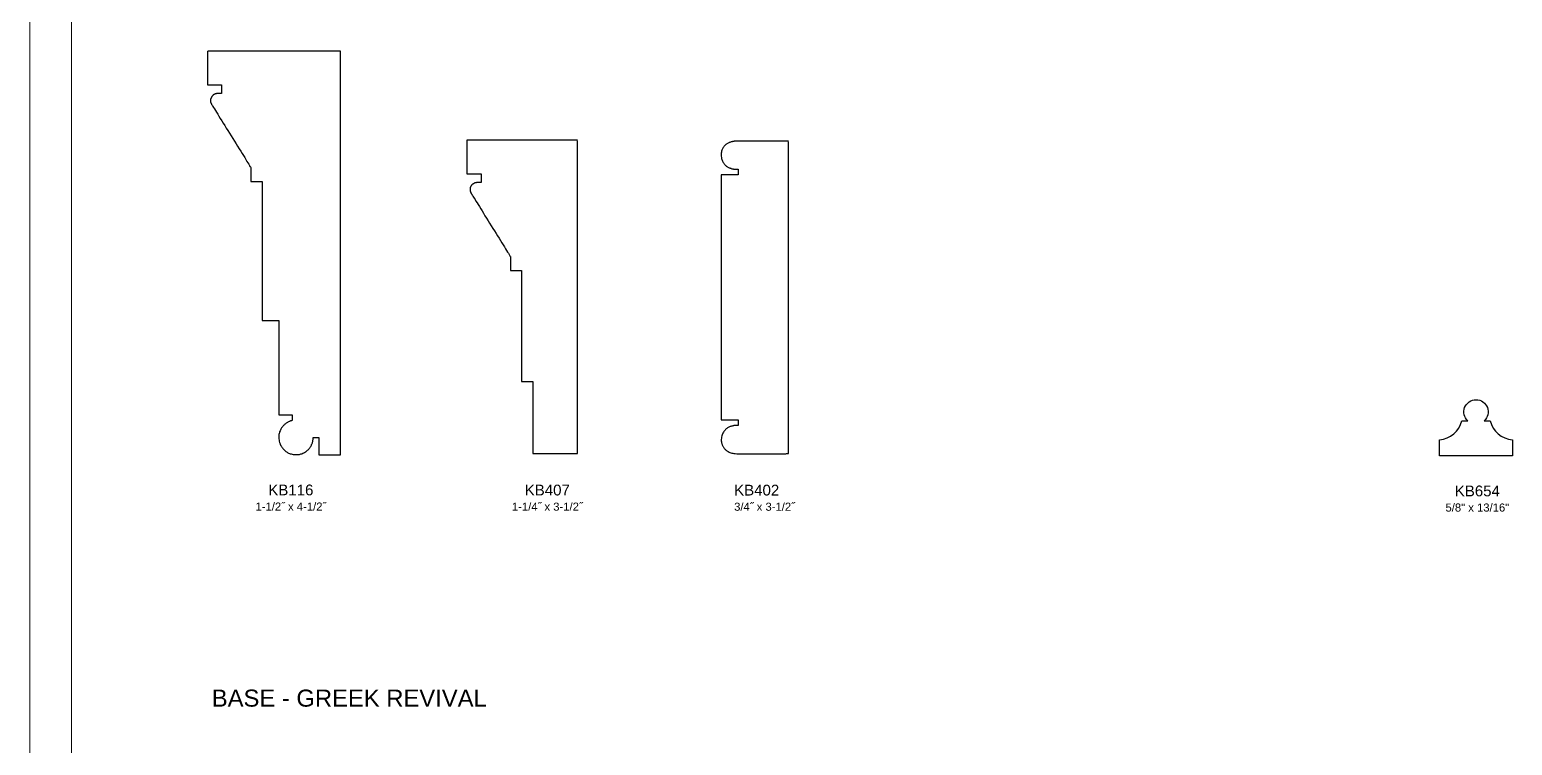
# Model space of a CAD drawing. Extents: x -7.6 to 25.2, y -9.8 to 27.2.
# Drawn here: x -7.64 to 8.91, y 0.9 to 8.88 of the extents above; entities that cross this region are included whole.
import ezdxf

# ---------------------------------------------------------------- set-up
doc = ezdxf.new("R2010")
doc.units = 0
doc.header["$MEASUREMENT"] = 0
doc.layers.add('DO NOT PLOT', color=2, linetype='Continuous', plot=False)
doc.layers.add('LAYER_1', color=7, linetype='Continuous')

# ---------------------------------------------------------------- blocks, each defined once
blk = doc.blocks.new('KB116')
at = {"flags": 128}
blk.add_lwpolyline([(-1.483, 0), (-1.483, 0.001), (-1.483, 0.003), (-1.483, 0.007), (-1.483, 0.013), (-1.483, 0.02), (-1.483, 0.028), (-1.483, 0.037), (-1.483, 0.047), (-1.483, 0.059), (-1.483, 0.071), (-1.483, 0.084), (-1.483, 0.097), (-1.483, 0.111), (-1.483, 0.126), (-1.483, 0.141), (-1.483, 0.156), (-1.483, 0.172), (-1.483, 0.187), (-1.483, 0.203), (-1.483, 0.219), (-1.483, 0.234), (-1.483, 0.249), (-1.483, 0.264), (-1.483, 0.278), (-1.483, 0.291), (-1.483, 0.304), (-1.483, 0.316), (-1.483, 0.328), (-1.483, 0.338), (-1.483, 0.347), (-1.483, 0.355), (-1.483, 0.362), (-1.483, 0.368), (-1.483, 0.372), (-1.483, 0.374), (-1.483, 0.375), (-1.483, 0.375), (-1.482, 0.375), (-1.48, 0.375), (-1.478, 0.375), (-1.475, 0.375), (-1.472, 0.375), (-1.468, 0.375), (-1.464, 0.375), (-1.459, 0.375), (-1.454, 0.375), (-1.449, 0.375), (-1.443, 0.375), (-1.437, 0.375), (-1.431, 0.375), (-1.425, 0.375), (-1.418, 0.375), (-1.412, 0.375), (-1.405, 0.375), (-1.399, 0.375), (-1.392, 0.375), (-1.386, 0.375), (-1.38, 0.375), (-1.374, 0.375), (-1.368, 0.375), (-1.362, 0.375), (-1.357, 0.375), (-1.352, 0.375), (-1.347, 0.375), (-1.343, 0.375), (-1.339, 0.375), (-1.335, 0.375), (-1.333, 0.375), (-1.33, 0.375), (-1.329, 0.375), (-1.328, 0.375), (-1.327, 0.375), (-1.327, 0.375), (-1.327, 0.376), (-1.327, 0.377), (-1.327, 0.378), (-1.327, 0.38), (-1.327, 0.382), (-1.327, 0.385), (-1.327, 0.387), (-1.327, 0.39), (-1.327, 0.393), (-1.327, 0.397), (-1.327, 0.4), (-1.327, 0.404), (-1.327, 0.408), (-1.327, 0.412), (-1.327, 0.416), (-1.327, 0.42), (-1.327, 0.424), (-1.327, 0.428), (-1.327, 0.432), (-1.327, 0.436), (-1.327, 0.44), (-1.327, 0.444), (-1.327, 0.447), (-1.327, 0.451), (-1.327, 0.454), (-1.327, 0.457), (-1.327, 0.46), (-1.327, 0.463), (-1.327, 0.465), (-1.327, 0.467), (-1.327, 0.469), (-1.327, 0.471), (-1.327, 0.472), (-1.327, 0.472), (-1.327, 0.473), (-1.327, 0.473), (-1.328, 0.473), (-1.328, 0.473), (-1.329, 0.473), (-1.33, 0.473), (-1.331, 0.473), (-1.332, 0.473), (-1.333, 0.473), (-1.334, 0.473), (-1.336, 0.473), (-1.337, 0.473), (-1.339, 0.473), (-1.34, 0.473), (-1.342, 0.473), (-1.344, 0.473), (-1.346, 0.473), (-1.347, 0.473), (-1.349, 0.473), (-1.351, 0.473), (-1.353, 0.473), (-1.355, 0.473), (-1.357, 0.473), (-1.358, 0.473), (-1.36, 0.473), (-1.362, 0.473), (-1.363, 0.473), (-1.364, 0.473), (-1.366, 0.473), (-1.367, 0.473), (-1.368, 0.473), (-1.369, 0.473), (-1.37, 0.473), (-1.37, 0.473), (-1.371, 0.473), (-1.371, 0.473), (-1.371, 0.473), (-1.371, 0.473), (-1.372, 0.473), (-1.372, 0.473), (-1.372, 0.473), (-1.373, 0.473), (-1.374, 0.473), (-1.374, 0.473), (-1.375, 0.473), (-1.376, 0.473), (-1.377, 0.473), (-1.378, 0.473), (-1.38, 0.473), (-1.381, 0.473), (-1.382, 0.474), (-1.384, 0.474), (-1.385, 0.474), (-1.387, 0.474), (-1.388, 0.475), (-1.39, 0.475), (-1.391, 0.475), (-1.393, 0.476), (-1.395, 0.476), (-1.396, 0.477), (-1.398, 0.477), (-1.4, 0.478), (-1.402, 0.479), (-1.403, 0.479), (-1.405, 0.48), (-1.407, 0.481), (-1.409, 0.482), (-1.41, 0.483), (-1.412, 0.484), (-1.414, 0.485), (-1.415, 0.486), (-1.417, 0.487), (-1.418, 0.488), (-1.421, 0.49), (-1.423, 0.492), (-1.425, 0.494), (-1.427, 0.496), (-1.429, 0.498), (-1.431, 0.5), (-1.432, 0.502), (-1.434, 0.505), (-1.436, 0.507), (-1.438, 0.51), (-1.439, 0.512), (-1.44, 0.515), (-1.442, 0.518), (-1.443, 0.52), (-1.444, 0.523), (-1.445, 0.526), (-1.446, 0.529), (-1.447, 0.532), (-1.448, 0.535), (-1.448, 0.538), (-1.449, 0.542), (-1.449, 0.545), (-1.449, 0.548), (-1.449, 0.551), (-1.449, 0.555), (-1.449, 0.558), (-1.449, 0.561), (-1.448, 0.565), (-1.448, 0.568), (-1.447, 0.571), (-1.446, 0.575), (-1.444, 0.578), (-1.443, 0.582), (-1.441, 0.585), (-1.44, 0.588), (-1.438, 0.592), (-1.437, 0.593), (-1.434, 0.598), (-1.429, 0.606), (-1.423, 0.616), (-1.415, 0.629), (-1.405, 0.644), (-1.395, 0.662), (-1.383, 0.681), (-1.369, 0.702), (-1.355, 0.725), (-1.34, 0.749), (-1.324, 0.775), (-1.308, 0.801), (-1.291, 0.829), (-1.273, 0.857), (-1.255, 0.886), (-1.237, 0.915), (-1.219, 0.945), (-1.201, 0.974), (-1.183, 1.003), (-1.165, 1.032), (-1.147, 1.06), (-1.13, 1.088), (-1.113, 1.114), (-1.098, 1.14), (-1.083, 1.164), (-1.068, 1.187), (-1.055, 1.208), (-1.043, 1.228), (-1.032, 1.245), (-1.023, 1.26), (-1.015, 1.273), (-1.009, 1.284), (-1.004, 1.291), (-1.001, 1.296), (-1, 1.297), (-1, 1.298), (-1, 1.299), (-1, 1.3), (-1, 1.303), (-1, 1.306), (-1, 1.309), (-1, 1.313), (-1, 1.317), (-1, 1.322), (-1, 1.327), (-1, 1.332), (-1, 1.338), (-1, 1.344), (-1, 1.35), (-1, 1.356), (-1, 1.363), (-1, 1.369), (-1, 1.376), (-1, 1.382), (-1, 1.388), (-1, 1.395), (-1, 1.401), (-1, 1.407), (-1, 1.413), (-1, 1.419), (-1, 1.424), (-1, 1.429), (-1, 1.434), (-1, 1.438), (-1, 1.442), (-1, 1.445), (-1, 1.448), (-1, 1.451), (-1, 1.452), (-1, 1.453), (-1, 1.454), (-1, 1.454), (-0.999, 1.454), (-0.997, 1.454), (-0.996, 1.454), (-0.993, 1.454), (-0.991, 1.454), (-0.988, 1.454), (-0.984, 1.454), (-0.98, 1.454), (-0.976, 1.454), (-0.972, 1.454), (-0.968, 1.454), (-0.963, 1.454), (-0.958, 1.454), (-0.953, 1.454), (-0.948, 1.454), (-0.943, 1.454), (-0.937, 1.454), (-0.932, 1.454), (-0.927, 1.454), (-0.922, 1.454), (-0.917, 1.454), (-0.912, 1.454), (-0.907, 1.454), (-0.903, 1.454), (-0.899, 1.454), (-0.894, 1.454), (-0.891, 1.454), (-0.887, 1.454), (-0.884, 1.454), (-0.882, 1.454), (-0.879, 1.454), (-0.877, 1.454), (-0.876, 1.454), (-0.875, 1.454), (-0.875, 1.454), (-0.875, 1.457), (-0.875, 1.467), (-0.875, 1.484), (-0.875, 1.507), (-0.875, 1.535), (-0.875, 1.568), (-0.875, 1.607), (-0.875, 1.649), (-0.875, 1.696), (-0.875, 1.746), (-0.875, 1.799), (-0.875, 1.856), (-0.875, 1.914), (-0.875, 1.975), (-0.875, 2.037), (-0.875, 2.1), (-0.875, 2.164), (-0.875, 2.229), (-0.875, 2.293), (-0.875, 2.358), (-0.875, 2.421), (-0.875, 2.483), (-0.875, 2.544), (-0.875, 2.602), (-0.875, 2.658), (-0.875, 2.712), (-0.875, 2.762), (-0.875, 2.808), (-0.875, 2.851), (-0.875, 2.889), (-0.875, 2.923), (-0.875, 2.951), (-0.875, 2.974), (-0.875, 2.99), (-0.875, 3.001), (-0.875, 3.004), (-0.875, 3.004), (-0.873, 3.004), (-0.871, 3.004), (-0.869, 3.004), (-0.865, 3.004), (-0.861, 3.004), (-0.856, 3.004), (-0.851, 3.004), (-0.846, 3.004), (-0.84, 3.004), (-0.833, 3.004), (-0.826, 3.004), (-0.819, 3.004), (-0.812, 3.004), (-0.804, 3.004), (-0.797, 3.004), (-0.789, 3.004), (-0.781, 3.004), (-0.773, 3.004), (-0.766, 3.004), (-0.758, 3.004), (-0.75, 3.004), (-0.743, 3.004), (-0.736, 3.004), (-0.729, 3.004), (-0.723, 3.004), (-0.717, 3.004), (-0.711, 3.004), (-0.706, 3.004), (-0.701, 3.004), (-0.697, 3.004), (-0.694, 3.004), (-0.691, 3.004), (-0.689, 3.004), (-0.688, 3.004), (-0.687, 3.004), (-0.687, 3.007), (-0.687, 3.013), (-0.687, 3.025), (-0.687, 3.04), (-0.687, 3.059), (-0.687, 3.082), (-0.687, 3.108), (-0.687, 3.137), (-0.687, 3.168), (-0.687, 3.202), (-0.687, 3.238), (-0.687, 3.276), (-0.687, 3.316), (-0.687, 3.357), (-0.687, 3.399), (-0.687, 3.442), (-0.687, 3.486), (-0.687, 3.529), (-0.687, 3.573), (-0.687, 3.616), (-0.687, 3.659), (-0.687, 3.701), (-0.687, 3.742), (-0.687, 3.782), (-0.687, 3.82), (-0.687, 3.856), (-0.687, 3.89), (-0.687, 3.922), (-0.687, 3.951), (-0.687, 3.977), (-0.687, 3.999), (-0.687, 4.018), (-0.687, 4.034), (-0.687, 4.045), (-0.687, 4.052), (-0.687, 4.054), (-0.687, 4.054), (-0.686, 4.054), (-0.685, 4.054), (-0.682, 4.054), (-0.68, 4.054), (-0.676, 4.054), (-0.673, 4.054), (-0.669, 4.054), (-0.664, 4.054), (-0.659, 4.054), (-0.654, 4.054), (-0.649, 4.054), (-0.643, 4.054), (-0.637, 4.054), (-0.631, 4.054), (-0.625, 4.054), (-0.619, 4.054), (-0.613, 4.054), (-0.607, 4.054), (-0.601, 4.054), (-0.594, 4.054), (-0.589, 4.054), (-0.583, 4.054), (-0.577, 4.054), (-0.572, 4.054), (-0.567, 4.054), (-0.562, 4.054), (-0.557, 4.054), (-0.553, 4.054), (-0.549, 4.054), (-0.546, 4.054), (-0.544, 4.054), (-0.541, 4.054), (-0.54, 4.054), (-0.539, 4.054), (-0.538, 4.054), (-0.538, 4.055), (-0.538, 4.055), (-0.538, 4.056), (-0.538, 4.057), (-0.538, 4.058), (-0.538, 4.059), (-0.538, 4.061), (-0.538, 4.063), (-0.538, 4.065), (-0.538, 4.067), (-0.538, 4.069), (-0.538, 4.071), (-0.538, 4.074), (-0.538, 4.076), (-0.538, 4.079), (-0.538, 4.081), (-0.538, 4.084), (-0.538, 4.087), (-0.538, 4.089), (-0.538, 4.092), (-0.538, 4.095), (-0.538, 4.097), (-0.538, 4.1), (-0.538, 4.102), (-0.538, 4.105), (-0.538, 4.107), (-0.538, 4.109), (-0.538, 4.111), (-0.538, 4.113), (-0.538, 4.114), (-0.538, 4.116), (-0.538, 4.117), (-0.538, 4.118), (-0.538, 4.118), (-0.538, 4.119), (-0.538, 4.119), (-0.542, 4.119), (-0.546, 4.12), (-0.551, 4.121), (-0.556, 4.123), (-0.561, 4.125), (-0.567, 4.127), (-0.573, 4.13), (-0.579, 4.133), (-0.586, 4.136), (-0.592, 4.14), (-0.599, 4.144), (-0.605, 4.149), (-0.612, 4.154), (-0.619, 4.159), (-0.625, 4.165), (-0.632, 4.171), (-0.638, 4.177), (-0.644, 4.184), (-0.65, 4.192), (-0.656, 4.199), (-0.661, 4.207), (-0.666, 4.216), (-0.67, 4.225), (-0.674, 4.234), (-0.678, 4.244), (-0.681, 4.254), (-0.684, 4.264), (-0.686, 4.275), (-0.687, 4.286), (-0.687, 4.298), (-0.687, 4.31), (-0.686, 4.323), (-0.685, 4.336), (-0.682, 4.349), (-0.678, 4.363), (-0.674, 4.377), (-0.674, 4.377), (-0.674, 4.378), (-0.673, 4.38), (-0.672, 4.382), (-0.671, 4.385), (-0.669, 4.388), (-0.668, 4.391), (-0.666, 4.395), (-0.663, 4.399), (-0.661, 4.404), (-0.658, 4.409), (-0.654, 4.414), (-0.651, 4.419), (-0.647, 4.424), (-0.642, 4.43), (-0.638, 4.435), (-0.633, 4.441), (-0.627, 4.446), (-0.621, 4.452), (-0.615, 4.457), (-0.608, 4.462), (-0.601, 4.467), (-0.594, 4.472), (-0.586, 4.477), (-0.578, 4.481), (-0.569, 4.485), (-0.56, 4.488), (-0.55, 4.491), (-0.54, 4.494), (-0.529, 4.496), (-0.518, 4.497), (-0.507, 4.498), (-0.495, 4.498), (-0.482, 4.498), (-0.469, 4.497), (-0.455, 4.495), (-0.443, 4.491), (-0.431, 4.488), (-0.42, 4.483), (-0.409, 4.479), (-0.4, 4.474), (-0.39, 4.468), (-0.382, 4.462), (-0.374, 4.456), (-0.366, 4.45), (-0.359, 4.443), (-0.353, 4.437), (-0.347, 4.43), (-0.342, 4.423), (-0.337, 4.416), (-0.332, 4.408), (-0.328, 4.401), (-0.324, 4.394), (-0.321, 4.387), (-0.318, 4.38), (-0.315, 4.373), (-0.313, 4.366), (-0.311, 4.36), (-0.309, 4.353), (-0.308, 4.347), (-0.307, 4.341), (-0.306, 4.336), (-0.305, 4.331), (-0.304, 4.326), (-0.303, 4.322), (-0.303, 4.318), (-0.303, 4.314), (-0.303, 4.312), (-0.303, 4.309), (-0.303, 4.308), (-0.302, 4.307), (-0.302, 4.306), (-0.302, 4.306), (-0.302, 4.306), (-0.301, 4.306), (-0.3, 4.306), (-0.299, 4.306), (-0.298, 4.306), (-0.296, 4.306), (-0.295, 4.306), (-0.293, 4.306), (-0.291, 4.306), (-0.289, 4.306), (-0.286, 4.306), (-0.284, 4.306), (-0.281, 4.306), (-0.279, 4.306), (-0.276, 4.306), (-0.274, 4.306), (-0.271, 4.306), (-0.269, 4.306), (-0.266, 4.306), (-0.264, 4.306), (-0.261, 4.306), (-0.259, 4.306), (-0.256, 4.306), (-0.254, 4.306), (-0.252, 4.306), (-0.25, 4.306), (-0.248, 4.306), (-0.246, 4.306), (-0.245, 4.306), (-0.243, 4.306), (-0.242, 4.306), (-0.241, 4.306), (-0.241, 4.306), (-0.24, 4.306), (-0.24, 4.306), (-0.24, 4.307), (-0.24, 4.308), (-0.24, 4.31), (-0.24, 4.313), (-0.24, 4.316), (-0.24, 4.321), (-0.24, 4.325), (-0.24, 4.331), (-0.24, 4.336), (-0.24, 4.343), (-0.24, 4.349), (-0.24, 4.356), (-0.24, 4.363), (-0.24, 4.371), (-0.24, 4.379), (-0.24, 4.387), (-0.24, 4.395), (-0.24, 4.403), (-0.24, 4.411), (-0.24, 4.418), (-0.24, 4.426), (-0.24, 4.434), (-0.24, 4.442), (-0.24, 4.449), (-0.24, 4.456), (-0.24, 4.462), (-0.24, 4.469), (-0.24, 4.474), (-0.24, 4.48), (-0.24, 4.484), (-0.24, 4.489), (-0.24, 4.492), (-0.24, 4.495), (-0.24, 4.497), (-0.24, 4.498), (-0.24, 4.499), (-0.239, 4.499), (-0.238, 4.499), (-0.235, 4.499), (-0.232, 4.499), (-0.227, 4.499), (-0.222, 4.499), (-0.216, 4.499), (-0.21, 4.499), (-0.202, 4.499), (-0.195, 4.499), (-0.186, 4.499), (-0.178, 4.499), (-0.169, 4.499), (-0.159, 4.499), (-0.15, 4.499), (-0.14, 4.499), (-0.13, 4.499), (-0.12, 4.499), (-0.11, 4.499), (-0.1, 4.499), (-0.09, 4.499), (-0.081, 4.499), (-0.071, 4.499), (-0.062, 4.499), (-0.054, 4.499), (-0.045, 4.499), (-0.037, 4.499), (-0.03, 4.499), (-0.024, 4.499), (-0.018, 4.499), (-0.013, 4.499), (-0.008, 4.499), (-0.005, 4.499), (-0.002, 4.499), (-0.001, 4.499), (0, 4.499), (0, 4.488), (0, 4.459), (0, 4.41), (0, 4.344), (0, 4.262), (0, 4.165), (0, 4.055), (0, 3.931), (0, 3.796), (0, 3.65), (0, 3.495), (0, 3.332), (0, 3.162), (0, 2.987), (0, 2.806), (0, 2.623), (0, 2.437), (0, 2.249), (0, 2.062), (0, 1.876), (0, 1.692), (0, 1.512), (0, 1.336), (0, 1.166), (0, 1.003), (0, 0.849), (0, 0.703), (0, 0.568), (0, 0.444), (0, 0.333), (0, 0.236), (0, 0.154), (0, 0.089), (0, 0.04), (0, 0.01), (0, 0), (-0.003, 0), (-0.013, 0), (-0.029, 0), (-0.051, 0), (-0.078, 0), (-0.11, 0), (-0.146, 0), (-0.187, 0), (-0.232, 0), (-0.28, 0), (-0.331, 0), (-0.385, 0), (-0.441, 0), (-0.499, 0), (-0.558, 0), (-0.619, 0), (-0.68, 0), (-0.742, 0), (-0.803, 0), (-0.865, 0), (-0.925, 0), (-0.985, 0), (-1.043, 0), (-1.099, 0), (-1.153, 0), (-1.204, 0), (-1.252, 0), (-1.296, 0), (-1.337, 0), (-1.374, 0), (-1.406, 0), (-1.433, 0), (-1.454, 0), (-1.47, 0), (-1.48, 0)], dxfattribs=at)
blk = doc.blocks.new('KB407')
at = {"flags": 128}
blk.add_lwpolyline([(0.011, 0), (0.008, 0), (0, 0), (-0.013, 0), (-0.031, 0), (-0.054, 0), (-0.08, 0), (-0.111, 0), (-0.145, 0), (-0.182, 0), (-0.222, 0), (-0.264, 0), (-0.309, 0), (-0.355, 0), (-0.404, 0), (-0.453, 0), (-0.503, 0), (-0.554, 0), (-0.606, 0), (-0.657, 0), (-0.708, 0), (-0.759, 0), (-0.808, 0), (-0.856, 0), (-0.903, 0), (-0.947, 0), (-0.99, 0), (-1.03, 0), (-1.067, 0), (-1.101, 0), (-1.131, 0), (-1.158, 0), (-1.18, 0), (-1.198, 0), (-1.212, 0), (-1.22, 0), (-1.223, 0), (-1.223, -0.001), (-1.223, -0.003), (-1.223, -0.007), (-1.223, -0.013), (-1.223, -0.02), (-1.223, -0.028), (-1.223, -0.037), (-1.223, -0.047), (-1.223, -0.059), (-1.223, -0.071), (-1.223, -0.084), (-1.223, -0.097), (-1.223, -0.111), (-1.223, -0.126), (-1.223, -0.141), (-1.223, -0.156), (-1.223, -0.172), (-1.223, -0.187), (-1.223, -0.203), (-1.223, -0.219), (-1.223, -0.234), (-1.223, -0.249), (-1.223, -0.264), (-1.223, -0.278), (-1.223, -0.291), (-1.223, -0.304), (-1.223, -0.316), (-1.223, -0.328), (-1.223, -0.338), (-1.223, -0.347), (-1.223, -0.355), (-1.223, -0.362), (-1.223, -0.368), (-1.223, -0.372), (-1.223, -0.374), (-1.223, -0.375), (-1.222, -0.375), (-1.221, -0.375), (-1.219, -0.375), (-1.217, -0.375), (-1.214, -0.375), (-1.211, -0.375), (-1.207, -0.375), (-1.203, -0.375), (-1.198, -0.375), (-1.193, -0.375), (-1.188, -0.375), (-1.182, -0.375), (-1.176, -0.375), (-1.17, -0.375), (-1.164, -0.375), (-1.157, -0.375), (-1.151, -0.375), (-1.144, -0.375), (-1.138, -0.375), (-1.131, -0.375), (-1.125, -0.375), (-1.119, -0.375), (-1.113, -0.375), (-1.107, -0.375), (-1.101, -0.375), (-1.096, -0.375), (-1.091, -0.375), (-1.086, -0.375), (-1.082, -0.375), (-1.078, -0.375), (-1.074, -0.375), (-1.072, -0.375), (-1.069, -0.375), (-1.068, -0.375), (-1.067, -0.375), (-1.066, -0.375), (-1.066, -0.375), (-1.066, -0.376), (-1.066, -0.377), (-1.066, -0.378), (-1.066, -0.38), (-1.066, -0.382), (-1.066, -0.385), (-1.066, -0.387), (-1.066, -0.39), (-1.066, -0.393), (-1.066, -0.397), (-1.066, -0.4), (-1.066, -0.404), (-1.066, -0.408), (-1.066, -0.412), (-1.066, -0.416), (-1.066, -0.42), (-1.066, -0.424), (-1.066, -0.428), (-1.066, -0.432), (-1.066, -0.436), (-1.066, -0.44), (-1.066, -0.444), (-1.066, -0.447), (-1.066, -0.451), (-1.066, -0.454), (-1.066, -0.457), (-1.066, -0.46), (-1.066, -0.463), (-1.066, -0.465), (-1.066, -0.467), (-1.066, -0.469), (-1.066, -0.471), (-1.066, -0.472), (-1.066, -0.472), (-1.066, -0.473), (-1.066, -0.473), (-1.067, -0.473), (-1.067, -0.473), (-1.068, -0.473), (-1.068, -0.473), (-1.069, -0.473), (-1.07, -0.473), (-1.071, -0.473), (-1.072, -0.473), (-1.073, -0.473), (-1.074, -0.473), (-1.076, -0.473), (-1.077, -0.473), (-1.079, -0.473), (-1.08, -0.473), (-1.082, -0.473), (-1.084, -0.473), (-1.085, -0.473), (-1.087, -0.473), (-1.089, -0.473), (-1.09, -0.473), (-1.092, -0.473), (-1.094, -0.473), (-1.095, -0.473), (-1.097, -0.473), (-1.098, -0.473), (-1.1, -0.473), (-1.101, -0.473), (-1.103, -0.473), (-1.104, -0.473), (-1.105, -0.473), (-1.107, -0.473), (-1.108, -0.473), (-1.109, -0.473), (-1.11, -0.473), (-1.11, -0.473), (-1.112, -0.473), (-1.114, -0.473), (-1.116, -0.473), (-1.118, -0.473), (-1.12, -0.474), (-1.123, -0.474), (-1.126, -0.475), (-1.129, -0.476), (-1.132, -0.476), (-1.135, -0.477), (-1.138, -0.479), (-1.141, -0.48), (-1.144, -0.481), (-1.147, -0.483), (-1.15, -0.485), (-1.154, -0.487), (-1.157, -0.489), (-1.16, -0.491), (-1.163, -0.493), (-1.166, -0.496), (-1.169, -0.499), (-1.172, -0.502), (-1.174, -0.505), (-1.177, -0.508), (-1.179, -0.512), (-1.181, -0.516), (-1.183, -0.52), (-1.184, -0.524), (-1.186, -0.529), (-1.187, -0.534), (-1.187, -0.539), (-1.188, -0.544), (-1.188, -0.549), (-1.188, -0.555), (-1.187, -0.561), (-1.187, -0.568), (-1.186, -0.569), (-1.186, -0.57), (-1.186, -0.572), (-1.185, -0.573), (-1.185, -0.575), (-1.184, -0.576), (-1.184, -0.578), (-1.183, -0.579), (-1.182, -0.581), (-1.182, -0.582), (-1.181, -0.584), (-1.18, -0.586), (-1.179, -0.587), (-1.178, -0.589), (-1.178, -0.59), (-1.177, -0.592), (-1.176, -0.594), (-1.175, -0.595), (-1.174, -0.597), (-1.173, -0.598), (-1.172, -0.599), (-1.171, -0.601), (-1.171, -0.602), (-1.17, -0.603), (-1.169, -0.605), (-1.168, -0.606), (-1.168, -0.607), (-1.167, -0.608), (-1.167, -0.608), (-1.166, -0.609), (-1.166, -0.61), (-1.165, -0.61), (-1.165, -0.611), (-1.165, -0.611), (-1.165, -0.611), (-1.165, -0.611), (-1.164, -0.613), (-1.161, -0.618), (-1.156, -0.625), (-1.15, -0.635), (-1.142, -0.647), (-1.133, -0.662), (-1.123, -0.679), (-1.111, -0.698), (-1.098, -0.719), (-1.084, -0.741), (-1.07, -0.764), (-1.054, -0.789), (-1.038, -0.815), (-1.022, -0.842), (-1.005, -0.869), (-0.987, -0.898), (-0.97, -0.926), (-0.952, -0.954), (-0.934, -0.983), (-0.916, -1.011), (-0.899, -1.039), (-0.882, -1.067), (-0.865, -1.094), (-0.849, -1.12), (-0.834, -1.144), (-0.819, -1.168), (-0.805, -1.19), (-0.793, -1.211), (-0.781, -1.23), (-0.77, -1.247), (-0.761, -1.261), (-0.754, -1.274), (-0.747, -1.284), (-0.743, -1.291), (-0.74, -1.296), (-0.739, -1.297), (-0.739, -1.298), (-0.739, -1.299), (-0.739, -1.3), (-0.739, -1.303), (-0.739, -1.306), (-0.739, -1.309), (-0.739, -1.313), (-0.739, -1.317), (-0.739, -1.322), (-0.739, -1.327), (-0.739, -1.332), (-0.739, -1.338), (-0.739, -1.344), (-0.739, -1.35), (-0.739, -1.356), (-0.739, -1.363), (-0.739, -1.369), (-0.739, -1.376), (-0.739, -1.382), (-0.739, -1.388), (-0.739, -1.395), (-0.739, -1.401), (-0.739, -1.407), (-0.739, -1.413), (-0.739, -1.419), (-0.739, -1.424), (-0.739, -1.429), (-0.739, -1.434), (-0.739, -1.438), (-0.739, -1.442), (-0.739, -1.445), (-0.739, -1.448), (-0.739, -1.451), (-0.739, -1.452), (-0.739, -1.453), (-0.739, -1.454), (-0.739, -1.454), (-0.738, -1.454), (-0.737, -1.454), (-0.735, -1.454), (-0.732, -1.454), (-0.73, -1.454), (-0.727, -1.454), (-0.723, -1.454), (-0.719, -1.454), (-0.715, -1.454), (-0.711, -1.454), (-0.707, -1.454), (-0.702, -1.454), (-0.697, -1.454), (-0.692, -1.454), (-0.687, -1.454), (-0.682, -1.454), (-0.676, -1.454), (-0.671, -1.454), (-0.666, -1.454), (-0.661, -1.454), (-0.656, -1.454), (-0.651, -1.454), (-0.646, -1.454), (-0.642, -1.454), (-0.638, -1.454), (-0.633, -1.454), (-0.63, -1.454), (-0.626, -1.454), (-0.623, -1.454), (-0.621, -1.454), (-0.618, -1.454), (-0.616, -1.454), (-0.615, -1.454), (-0.614, -1.454), (-0.614, -1.454), (-0.614, -1.456), (-0.614, -1.465), (-0.614, -1.478), (-0.614, -1.496), (-0.614, -1.519), (-0.614, -1.545), (-0.614, -1.576), (-0.614, -1.61), (-0.614, -1.647), (-0.614, -1.687), (-0.614, -1.73), (-0.614, -1.775), (-0.614, -1.821), (-0.614, -1.87), (-0.614, -1.919), (-0.614, -1.97), (-0.614, -2.021), (-0.614, -2.073), (-0.614, -2.124), (-0.614, -2.175), (-0.614, -2.226), (-0.614, -2.276), (-0.614, -2.324), (-0.614, -2.371), (-0.614, -2.416), (-0.614, -2.458), (-0.614, -2.498), (-0.614, -2.535), (-0.614, -2.569), (-0.614, -2.6), (-0.614, -2.627), (-0.614, -2.649), (-0.614, -2.667), (-0.614, -2.681), (-0.614, -2.689), (-0.614, -2.692), (-0.614, -2.692), (-0.613, -2.692), (-0.612, -2.692), (-0.61, -2.692), (-0.607, -2.692), (-0.605, -2.692), (-0.602, -2.692), (-0.598, -2.692), (-0.594, -2.692), (-0.59, -2.692), (-0.586, -2.692), (-0.582, -2.692), (-0.577, -2.692), (-0.572, -2.692), (-0.567, -2.692), (-0.562, -2.692), (-0.557, -2.692), (-0.551, -2.692), (-0.546, -2.692), (-0.541, -2.692), (-0.536, -2.692), (-0.531, -2.692), (-0.526, -2.692), (-0.521, -2.692), (-0.517, -2.692), (-0.513, -2.692), (-0.509, -2.692), (-0.505, -2.692), (-0.501, -2.692), (-0.498, -2.692), (-0.496, -2.692), (-0.493, -2.692), (-0.491, -2.692), (-0.49, -2.692), (-0.489, -2.692), (-0.489, -2.692), (-0.489, -2.693), (-0.489, -2.699), (-0.489, -2.707), (-0.489, -2.719), (-0.489, -2.734), (-0.489, -2.751), (-0.489, -2.771), (-0.489, -2.793), (-0.489, -2.817), (-0.489, -2.843), (-0.489, -2.87), (-0.489, -2.899), (-0.489, -2.929), (-0.489, -2.961), (-0.489, -2.993), (-0.489, -3.026), (-0.489, -3.059), (-0.489, -3.092), (-0.489, -3.125), (-0.489, -3.158), (-0.489, -3.191), (-0.489, -3.223), (-0.489, -3.255), (-0.489, -3.285), (-0.489, -3.314), (-0.489, -3.341), (-0.489, -3.367), (-0.489, -3.391), (-0.489, -3.413), (-0.489, -3.433), (-0.489, -3.45), (-0.489, -3.465), (-0.489, -3.477), (-0.489, -3.485), (-0.489, -3.491), (-0.489, -3.492), (-0.488, -3.492), (-0.485, -3.492), (-0.479, -3.492), (-0.472, -3.492), (-0.463, -3.492), (-0.452, -3.492), (-0.44, -3.492), (-0.426, -3.492), (-0.411, -3.492), (-0.395, -3.492), (-0.377, -3.492), (-0.359, -3.492), (-0.34, -3.492), (-0.321, -3.492), (-0.301, -3.492), (-0.28, -3.492), (-0.26, -3.492), (-0.239, -3.492), (-0.218, -3.492), (-0.197, -3.492), (-0.177, -3.492), (-0.157, -3.492), (-0.138, -3.492), (-0.119, -3.492), (-0.101, -3.492), (-0.083, -3.492), (-0.067, -3.492), (-0.052, -3.492), (-0.038, -3.492), (-0.026, -3.492), (-0.015, -3.492), (-0.006, -3.492), (0.001, -3.492), (0.007, -3.492), (0.01, -3.492), (0.011, -3.492), (0.011, -3.484), (0.011, -3.461), (0.011, -3.424), (0.011, -3.373), (0.011, -3.309), (0.011, -3.234), (0.011, -3.148), (0.011, -3.052), (0.011, -2.947), (0.011, -2.834), (0.011, -2.713), (0.011, -2.587), (0.011, -2.455), (0.011, -2.319), (0.011, -2.179), (0.011, -2.036), (0.011, -1.892), (0.011, -1.746), (0.011, -1.601), (0.011, -1.456), (0.011, -1.314), (0.011, -1.174), (0.011, -1.037), (0.011, -0.905), (0.011, -0.779), (0.011, -0.659), (0.011, -0.546), (0.011, -0.441), (0.011, -0.345), (0.011, -0.259), (0.011, -0.183), (0.011, -0.12), (0.011, -0.069), (0.011, -0.031), (0.011, -0.008)], dxfattribs=at)
blk = doc.blocks.new('kb402')
at = {"flags": 128}
blk.add_lwpolyline([(0, 0), (-0.001, 0), (-0.005, 0), (-0.012, 0), (-0.02, 0), (-0.031, 0), (-0.044, 0), (-0.059, 0), (-0.075, 0), (-0.093, 0), (-0.112, 0), (-0.132, 0), (-0.154, 0), (-0.176, 0), (-0.2, 0), (-0.223, 0), (-0.248, 0), (-0.272, 0), (-0.297, 0), (-0.322, 0), (-0.346, 0), (-0.37, 0), (-0.394, 0), (-0.417, 0), (-0.44, 0), (-0.461, 0), (-0.482, 0), (-0.501, 0), (-0.519, 0), (-0.535, 0), (-0.55, 0), (-0.563, 0), (-0.573, 0), (-0.582, 0), (-0.588, 0), (-0.592, 0), (-0.594, 0), (-0.594, 0), (-0.595, 0), (-0.597, 0), (-0.599, 0), (-0.602, -0.001), (-0.605, -0.001), (-0.609, -0.002), (-0.613, -0.003), (-0.618, -0.004), (-0.623, -0.005), (-0.629, -0.006), (-0.634, -0.007), (-0.64, -0.009), (-0.646, -0.011), (-0.652, -0.014), (-0.659, -0.016), (-0.665, -0.019), (-0.672, -0.022), (-0.678, -0.026), (-0.685, -0.03), (-0.691, -0.034), (-0.697, -0.039), (-0.704, -0.044), (-0.709, -0.05), (-0.715, -0.056), (-0.72, -0.062), (-0.726, -0.069), (-0.73, -0.077), (-0.735, -0.085), (-0.738, -0.093), (-0.742, -0.102), (-0.745, -0.112), (-0.747, -0.122), (-0.749, -0.133), (-0.75, -0.144), (-0.75, -0.156), (-0.749, -0.169), (-0.747, -0.181), (-0.745, -0.192), (-0.742, -0.203), (-0.738, -0.213), (-0.735, -0.222), (-0.73, -0.231), (-0.726, -0.239), (-0.721, -0.247), (-0.716, -0.254), (-0.71, -0.26), (-0.704, -0.266), (-0.699, -0.272), (-0.693, -0.277), (-0.686, -0.282), (-0.68, -0.286), (-0.674, -0.29), (-0.668, -0.293), (-0.661, -0.296), (-0.655, -0.299), (-0.649, -0.301), (-0.643, -0.303), (-0.637, -0.305), (-0.632, -0.307), (-0.626, -0.308), (-0.621, -0.309), (-0.617, -0.31), (-0.612, -0.311), (-0.608, -0.311), (-0.605, -0.312), (-0.601, -0.312), (-0.599, -0.312), (-0.597, -0.312), (-0.595, -0.312), (-0.594, -0.312), (-0.594, -0.312), (-0.594, -0.312), (-0.593, -0.312), (-0.593, -0.312), (-0.593, -0.312), (-0.592, -0.312), (-0.591, -0.312), (-0.591, -0.312), (-0.59, -0.312), (-0.589, -0.312), (-0.588, -0.312), (-0.587, -0.312), (-0.586, -0.312), (-0.584, -0.312), (-0.583, -0.312), (-0.582, -0.312), (-0.581, -0.312), (-0.579, -0.312), (-0.578, -0.312), (-0.577, -0.312), (-0.576, -0.312), (-0.574, -0.312), (-0.573, -0.312), (-0.572, -0.312), (-0.571, -0.312), (-0.569, -0.312), (-0.568, -0.312), (-0.567, -0.312), (-0.566, -0.312), (-0.566, -0.312), (-0.565, -0.312), (-0.564, -0.312), (-0.564, -0.312), (-0.563, -0.312), (-0.563, -0.312), (-0.563, -0.312), (-0.562, -0.312), (-0.562, -0.313), (-0.562, -0.313), (-0.562, -0.314), (-0.562, -0.315), (-0.562, -0.316), (-0.562, -0.317), (-0.562, -0.319), (-0.562, -0.32), (-0.562, -0.322), (-0.562, -0.324), (-0.562, -0.326), (-0.562, -0.329), (-0.562, -0.331), (-0.562, -0.333), (-0.562, -0.336), (-0.562, -0.339), (-0.562, -0.341), (-0.562, -0.344), (-0.562, -0.346), (-0.562, -0.349), (-0.562, -0.351), (-0.562, -0.354), (-0.562, -0.356), (-0.562, -0.359), (-0.562, -0.361), (-0.562, -0.363), (-0.562, -0.365), (-0.562, -0.367), (-0.562, -0.369), (-0.562, -0.37), (-0.562, -0.372), (-0.562, -0.373), (-0.562, -0.374), (-0.562, -0.374), (-0.562, -0.375), (-0.562, -0.375), (-0.563, -0.375), (-0.564, -0.375), (-0.566, -0.375), (-0.569, -0.375), (-0.572, -0.375), (-0.576, -0.375), (-0.581, -0.375), (-0.586, -0.375), (-0.592, -0.375), (-0.598, -0.375), (-0.604, -0.375), (-0.611, -0.375), (-0.618, -0.375), (-0.625, -0.375), (-0.633, -0.375), (-0.641, -0.375), (-0.648, -0.375), (-0.656, -0.375), (-0.664, -0.375), (-0.672, -0.375), (-0.679, -0.375), (-0.687, -0.375), (-0.694, -0.375), (-0.701, -0.375), (-0.708, -0.375), (-0.715, -0.375), (-0.721, -0.375), (-0.726, -0.375), (-0.731, -0.375), (-0.736, -0.375), (-0.74, -0.375), (-0.744, -0.375), (-0.746, -0.375), (-0.748, -0.375), (-0.75, -0.375), (-0.75, -0.375), (-0.75, -0.381), (-0.75, -0.399), (-0.75, -0.429), (-0.75, -0.469), (-0.75, -0.519), (-0.75, -0.578), (-0.75, -0.645), (-0.75, -0.72), (-0.75, -0.802), (-0.75, -0.891), (-0.75, -0.985), (-0.75, -1.084), (-0.75, -1.187), (-0.75, -1.294), (-0.75, -1.403), (-0.75, -1.515), (-0.75, -1.628), (-0.75, -1.742), (-0.75, -1.856), (-0.75, -1.969), (-0.75, -2.081), (-0.75, -2.19), (-0.75, -2.297), (-0.75, -2.4), (-0.75, -2.499), (-0.75, -2.593), (-0.75, -2.682), (-0.75, -2.764), (-0.75, -2.839), (-0.75, -2.907), (-0.75, -2.966), (-0.75, -3.015), (-0.75, -3.055), (-0.75, -3.085), (-0.75, -3.103), (-0.75, -3.109), (-0.75, -3.109), (-0.748, -3.109), (-0.746, -3.109), (-0.744, -3.109), (-0.74, -3.109), (-0.736, -3.109), (-0.731, -3.109), (-0.726, -3.109), (-0.721, -3.109), (-0.715, -3.109), (-0.708, -3.109), (-0.701, -3.109), (-0.694, -3.109), (-0.687, -3.109), (-0.679, -3.109), (-0.672, -3.109), (-0.664, -3.109), (-0.656, -3.109), (-0.648, -3.109), (-0.641, -3.109), (-0.633, -3.109), (-0.625, -3.109), (-0.618, -3.109), (-0.611, -3.109), (-0.604, -3.109), (-0.598, -3.109), (-0.592, -3.109), (-0.586, -3.109), (-0.581, -3.109), (-0.576, -3.109), (-0.572, -3.109), (-0.569, -3.109), (-0.566, -3.109), (-0.564, -3.109), (-0.563, -3.109), (-0.562, -3.109), (-0.562, -3.109), (-0.562, -3.11), (-0.562, -3.11), (-0.562, -3.111), (-0.562, -3.112), (-0.562, -3.114), (-0.562, -3.115), (-0.562, -3.117), (-0.562, -3.119), (-0.562, -3.121), (-0.562, -3.123), (-0.562, -3.125), (-0.562, -3.128), (-0.562, -3.13), (-0.562, -3.133), (-0.562, -3.135), (-0.562, -3.138), (-0.562, -3.14), (-0.562, -3.143), (-0.562, -3.146), (-0.562, -3.148), (-0.562, -3.151), (-0.562, -3.153), (-0.562, -3.155), (-0.562, -3.158), (-0.562, -3.16), (-0.562, -3.162), (-0.562, -3.164), (-0.562, -3.166), (-0.562, -3.167), (-0.562, -3.168), (-0.562, -3.17), (-0.562, -3.17), (-0.562, -3.171), (-0.562, -3.172), (-0.562, -3.172), (-0.563, -3.172), (-0.564, -3.172), (-0.566, -3.171), (-0.568, -3.171), (-0.571, -3.171), (-0.575, -3.171), (-0.579, -3.171), (-0.584, -3.171), (-0.589, -3.171), (-0.595, -3.171), (-0.601, -3.172), (-0.607, -3.172), (-0.614, -3.173), (-0.621, -3.175), (-0.628, -3.176), (-0.635, -3.178), (-0.643, -3.18), (-0.65, -3.183), (-0.657, -3.186), (-0.665, -3.189), (-0.672, -3.193), (-0.68, -3.197), (-0.687, -3.202), (-0.694, -3.208), (-0.701, -3.214), (-0.707, -3.221), (-0.714, -3.228), (-0.72, -3.236), (-0.725, -3.245), (-0.73, -3.254), (-0.735, -3.264), (-0.739, -3.275), (-0.743, -3.287), (-0.746, -3.3), (-0.748, -3.313), (-0.75, -3.328), (-0.75, -3.328), (-0.75, -3.329), (-0.75, -3.331), (-0.75, -3.333), (-0.75, -3.335), (-0.75, -3.338), (-0.749, -3.342), (-0.749, -3.346), (-0.748, -3.35), (-0.748, -3.354), (-0.747, -3.359), (-0.745, -3.364), (-0.744, -3.37), (-0.742, -3.375), (-0.74, -3.381), (-0.738, -3.387), (-0.735, -3.393), (-0.732, -3.399), (-0.729, -3.405), (-0.725, -3.412), (-0.721, -3.418), (-0.717, -3.424), (-0.712, -3.43), (-0.706, -3.436), (-0.7, -3.441), (-0.693, -3.447), (-0.686, -3.452), (-0.679, -3.457), (-0.67, -3.462), (-0.661, -3.466), (-0.652, -3.47), (-0.642, -3.474), (-0.631, -3.477), (-0.619, -3.48), (-0.607, -3.482), (-0.594, -3.484), (-0.575, -3.485), (-0.555, -3.485), (-0.535, -3.485), (-0.515, -3.486), (-0.494, -3.486), (-0.472, -3.486), (-0.451, -3.486), (-0.429, -3.487), (-0.407, -3.487), (-0.385, -3.487), (-0.363, -3.487), (-0.341, -3.487), (-0.319, -3.487), (-0.297, -3.487), (-0.276, -3.487), (-0.255, -3.487), (-0.234, -3.487), (-0.213, -3.486), (-0.194, -3.486), (-0.174, -3.486), (-0.156, -3.486), (-0.138, -3.486), (-0.121, -3.486), (-0.104, -3.486), (-0.089, -3.485), (-0.075, -3.485), (-0.061, -3.485), (-0.049, -3.485), (-0.038, -3.485), (-0.029, -3.485), (-0.02, -3.484), (-0.013, -3.484), (-0.007, -3.484), (-0.003, -3.484), (-0.001, -3.484), (0, -3.484), (0, -3.476), (0, -3.453), (0, -3.416), (0, -3.365), (0, -3.301), (0, -3.226), (0, -3.14), (0, -3.044), (0, -2.94), (0, -2.827), (0, -2.707), (0, -2.581), (0, -2.449), (0, -2.313), (0, -2.174), (0, -2.031), (0, -1.887), (0, -1.742), (0, -1.597), (0, -1.453), (0, -1.311), (0, -1.171), (0, -1.035), (0, -0.903), (0, -0.777), (0, -0.657), (0, -0.544), (0, -0.44), (0, -0.344), (0, -0.258), (0, -0.183), (0, -0.119), (0, -0.069), (0, -0.031), (0, -0.008)], dxfattribs=at)
blk = doc.blocks.new('KB654')
at = {"color": 0}
blk.add_open_spline([(0.497, 0.212), (0.539, 0.249), (0.554, 0.308), (0.534, 0.36), (0.514, 0.412), (0.464, 0.447), (0.407, 0.447), (0.351, 0.447), (0.3, 0.412), (0.28, 0.36), (0.26, 0.308), (0.275, 0.249), (0.317, 0.212), (0.317, 0.212), (0.248, 0.211), (0.248, 0.211), (0.22, 0.096), (0.12, 0.011), (0, 0), (0, 0), (0, -0.178), (0, -0.178), (0, -0.178), (0.813, -0.178), (0.813, -0.178), (0.813, -0.178), (0.813, 0), (0.813, 0), (0.693, 0.011), (0.593, 0.096), (0.564, 0.211), (0.564, 0.211), (0.497, 0.212), (0.497, 0.212)], degree=3, knots=[0, 0, 0, 0, 1, 1, 1, 2, 2, 2, 3, 3, 3, 4, 4, 4, 5, 5, 5, 6, 6, 6, 7, 7, 7, 8, 8, 8, 9, 9, 9, 10, 10, 10, 11, 11, 11, 11], dxfattribs=at)

msp = doc.modelspace()

# ---------------------------------------------------------------- linework, layer by layer
at = {"layer": 'DO NOT PLOT', "linetype": 'Continuous', "lineweight": 0}
msp.add_line((-7.635, 27.233), (-7.635, -9.795), dxfattribs=at)
at = {"layer": 'LAYER_1', "color": 7, "lineweight": 0}
msp.add_open_spline([(-7.169, -9.539), (-7.169, -9.539), (-7.169, 26.927), (-7.169, 26.927)], degree=3, dxfattribs=at)

# ---------------------------------------------------------------- block references
at = {"linetype": 'Continuous', "xscale": -1, "rotation": 180}
msp.add_blockref('KB116', (-4.168, 8.637), dxfattribs=at)
at = {"linetype": 'Continuous'}
for name, p in [('KB407', (-1.533, 7.645)), ('kb402', (0.83, 7.634))]:
    msp.add_blockref(name, p, dxfattribs=at)
msp.add_blockref('KB654', (8.095, 4.304))

# ---------------------------------------------------------------- texts
at = {"linetype": 'Continuous', "lineweight": 0}
for s, insert, char_height, width, attachment_point in [('{\\fArial|b0|i0|c0|p34;KB116\\P\\H0.75x;1-1/2˝ x 4-1/2˝\\H1.3333x;\\P}', (-4.721, 3.805), 0.12, 2.19763, 2), ('{\\fArial|b0|i0|c0|p34;KB407\\P\\H0.75x;1-1/4˝ x 3-1/2˝}', (-1.86, 3.804), 0.12, 1.74225, 2), ('{\\fArial|b0|i0|c0|p34;\\H1.2x;\\W5.75; \\W1;KB402\\P\\H0.75x;\\W7.6666; \\W1;3/4˝ x 3-1/2˝\\H1.3333x;\\P\\W5.4633;  }', (-0.043, 3.803), 0.1, 1.01783, 1), ('{\\fArial|b0|i0|c0|p34;KB654\\H0.75x;\\P5/8" x 13/16"}', (8.517, 3.794), 0.12, 6.45555, 2), ('{\\fArial|b0|i0|c0|p34;\\H2.1111x;BASE - GREEK REVIVAL}', (-5.603, 1.519), 0.09, 8.36421, 1)]:
    msp.add_mtext(s, dxfattribs=dict(at, insert=insert, char_height=char_height, width=width, attachment_point=attachment_point))

doc.saveas('drawing.dxf')
